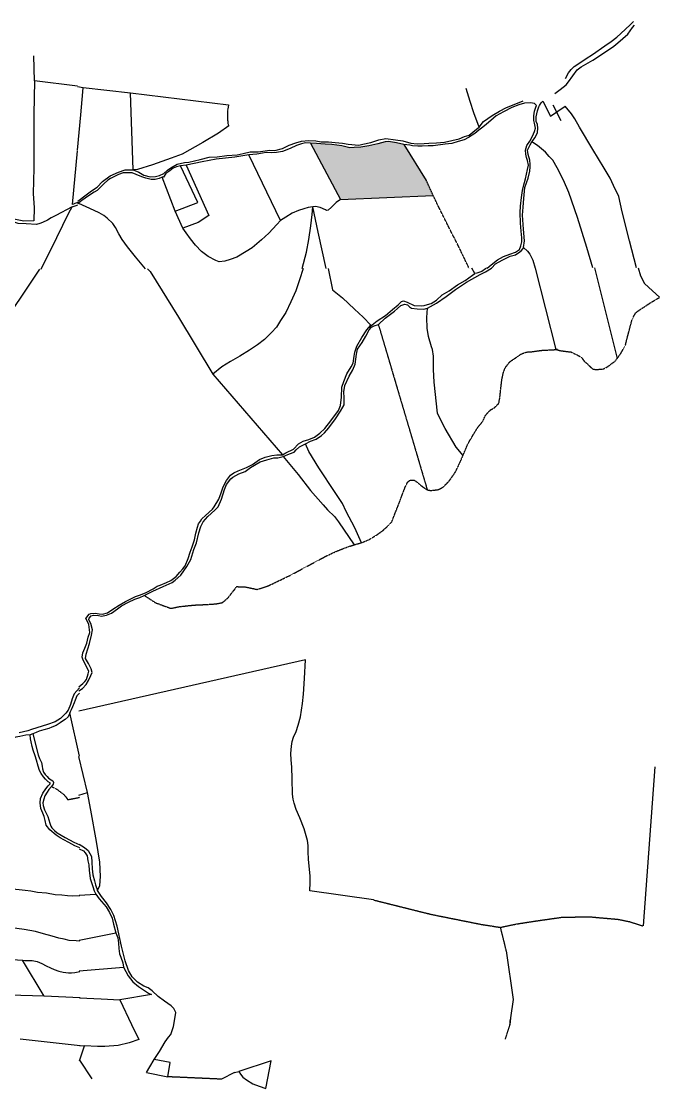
# Model space of a CAD drawing. Header units: millimetres. Extents: x -6666 to 12802, y -941 to 4807.
# Drawn here: x 10288 to 12802, y -456 to 3746 of the extents above; entities that cross this region are included whole.
import ezdxf

# ---------------------------------------------------------------- set-up
doc = ezdxf.new("R2010")
doc.units = ezdxf.units.MM
doc.linetypes.add('HIDDEN', pattern=[0.375, 0.25, -0.125])
for name, color, linetype in [('2', 1, 'Continuous'), ('3', 7, 'Continuous'), ('41', 1, 'Continuous')]:
    doc.layers.add(name, color=color, linetype=linetype)

msp = doc.modelspace()

# ---------------------------------------------------------------- hatches: boundary and pattern name
h = msp.add_hatch(color=8)
h.dxf.hatch_style = 1
h.paths.add_polyline_path([(11795.029, 3261.7883), (11765.507, 3267.7103), (11734.465, 3272.8603), (11721.002, 3271.5083), (11692.078, 3263.4553), (11656.037, 3255.3593), (11624.805, 3250.3423), (11598.374, 3249.9283), (11581.355, 3248.3013), (11566.585, 3252.5333), (11549.791, 3255.4813), (11510.865, 3261.3473), (11484.674, 3262.9683), (11450.6, 3265.3053), (11426.7, 3266.4313), (11544.926, 3044.8683), (11909.959, 3061.0033), (11882.972, 3120.0673)])

# ---------------------------------------------------------------- linework, layer by layer
at = {"color": 1}
msp.add_lwpolyline([(11426.7, 3266.4313), (11544.926, 3044.8683), (11909.959, 3061.0033)], dxfattribs=at)
at = {"layer": '2', "color": 1, "linetype": 'Continuous'}
for p, q in [((10340.212, 3512.0753), (10336.6, 3610.3183)), ((10508.993, 3491.4643), (10340.184, 3512.0783)), ((10508.997, 3489.5553), (10531.352, 3485.3703)), ((10531.352, 3485.3703), (10718.34, 3464.0673)), ((10718.34, 3464.0673), (11103.742, 3417.8603)), ((10728.141, 3160.8133), (10718.34, 3464.0673)), ((11795.029, 3261.7883), (11882.972, 3120.0673)), ((10489.618, 3025.5083), (10509.512, 3235.6683)), ((11308.01, 2961.9113), (11183.237, 3220.9953)), ((10937.459, 3179.8653), (10915.112, 3176.6813)), ((10893.855, 2998.8253), (10841.94, 3132.2703)), ((10509.936, 3027.0783), (10512.928, 3030.1483)), ((10923.613, 2932.3813), (10893.855, 2998.8253)), ((12311.543, 2774.8443), (12393.23, 2454.4593)), ((12545.636, 2775.3453), (12634.937, 2418.9303)), ((11041.939, 2357.4223), (11316.242, 2039.6853)), ((10517.061, 853.1923), (10478.778, 1023.2113)), ((10332.86, 940.7993), (10321.908, 937.0693)), ((10547.874, 709.3973), (10514.34, 851.8743)), ((12783.603, 810.9873), (12737.621, 184.2413)), ((10514.648, 699.4043), (10547.874, 709.3973)), ((10515.446, 305.5423), (10581.015, 309.2943)), ((10515.803, 128.7263), (10659.42, 156.6583)), ((10122.506, 60.1263), (10291.894, 49.9353)), ((10378.018, -91.8357), (10291.894, 49.9353)), ((10516.047, 8.2713), (10690.119, 22.5693)), ((10378.018, -91.8357), (10147.875, -86.2657)), ((10518.988, -99.0247), (10378.018, -91.8357)), ((10800.036, -85.5167), (10675.547, -106.4137)), ((10283.564, -260.1967), (10519.369, -286.9327)), ((10516.643, -286.2217), (10536.579, -287.5467)), ((10516.765, -346.2027), (10536.579, -287.5467)), ((10516.761, -344.6807), (10565.963, -417.5847)), ((10781.092, -392.9227), (10864.593, -409.5627)), ((11126.806, -393.0357), (11076.037, -418.9887)), ((11126.806, -393.0357), (11144.286, -388.7837))]:
    msp.add_line(p, q, dxfattribs=at)
for points in [[(12611.139, 3666.2463), (12632.884, 3684.1683), (12666.753, 3713.8553), (12687.466, 3734.0593), (12699.082, 3746.0743)], [(12637.349, 3661.5753), (12676.271, 3696.1213), (12694.914, 3722.1583), (12702.988, 3731.3563)], [(12389.534, 3462.0903), (12410.278, 3477.4653), (12434.559, 3496.1653), (12443.631, 3508.4193), (12477.643, 3555.6443), (12492.821, 3566.9193), (12538.403, 3593.3723), (12592.575, 3628.0103), (12621.421, 3648.2623), (12637.349, 3661.5753)], [(12512.687, 3600.3333), (12537.755, 3615.2263), (12586.34, 3649.0683), (12611.139, 3666.2463)], [(12431.602, 3521.3093), (12443.151, 3543.7453), (12452.98, 3556.7663), (12465.614, 3568.5343), (12503.077, 3592.6513), (12512.687, 3600.3333)], [(10340.212, 3512.0753), (10337.488, 3378.8813), (10337.263, 3168.1123), (10334.409, 3067.7153), (10338.125, 3011.4863), (10336.816, 2960.3963)], [(10509.505, 3239.4523), (10521.826, 3378.4143), (10529.767, 3468.3493), (10531.352, 3485.3703)], [(12090.965, 3329.3983), (12070.207, 3385.9413), (12055.113, 3430.2203), (12040.55, 3481.1043)], [(12316.638, 3414.1233), (12309.211, 3422.9743), (12292.93, 3425.1633), (12269.809, 3423.7533), (12247.988, 3417.7763), (12219.337, 3406.6743), (12186.908, 3390.2123), (12158.036, 3374.0263), (12137.313, 3355.3483), (12119.862, 3341.7723), (12105.961, 3329.4893), (12089.516, 3317.4443), (12073.587, 3304.3863), (12049.537, 3289.2453), (12031.804, 3279.9893), (12007.953, 3273.4913), (11983.858, 3265.4673), (11957.192, 3262.0023), (11910.459, 3256.3833), (11890.894, 3255.5033), (11867.005, 3254.8513), (11849.978, 3254.4943), (11828.872, 3255.8923), (11818.691, 3258.1183), (11795.029, 3261.7883)], [(12090.965, 3329.3983), (12108.618, 3351.1083), (12142.264, 3375.9653), (12171.389, 3392.4063), (12199.253, 3407.3163), (12236.272, 3421.5183), (12265.172, 3433.3833)], [(12122.986, 2774.4413), (12138.154, 2786.7933), (12162.937, 2806.5133), (12186.745, 2819.6183), (12212.607, 2829.6863), (12233.906, 2837.6943), (12250.108, 2847.9583), (12255.861, 2862.4803), (12259.571, 2878.5143), (12259.216, 2894.2703), (12256.259, 2919.4143), (12254.024, 2950.9173), (12252.479, 2993.8613), (12254.103, 3018.0163), (12257.693, 3052.8583), (12261.842, 3079.8243), (12267.541, 3102.7333), (12273.749, 3125.6453), (12282.153, 3162.8033), (12285.096, 3179.5953), (12281.419, 3198.1273), (12277.53, 3210.0493), (12274.399, 3222.7393), (12274.296, 3238.7503), (12279.517, 3257.0813), (12291.354, 3274.1813), (12300.882, 3294.5723), (12308.649, 3312.1563), (12312.885, 3325.3983), (12309.711, 3344.6953), (12306.593, 3355.3513), (12306.727, 3374.1603), (12309.409, 3391.9673), (12314.133, 3408.5163), (12316.638, 3414.1233)], [(12298.737, 3272.1933), (12311.847, 3289.0463), (12320.87, 3308.9253), (12322.546, 3324.9473), (12321.176, 3340.4433), (12316.02, 3351.8493), (12315.906, 3369.6403), (12320.581, 3393.8133), (12326.075, 3409.0963), (12329.086, 3415.2143), (12334.865, 3425.6703), (12341.685, 3432.3193)], [(12341.685, 3432.3193), (12372.567, 3372.7773), (12430.27, 3411.7573)], [(12711.391, 2775.7003), (12683.766, 2882.0863), (12655.078, 2996.0323), (12641.471, 3056.9493), (12619.85, 3099.2633), (12607.209, 3128.4163), (12583.316, 3168.1753), (12539.379, 3242.1263), (12486.459, 3329.7473), (12467.952, 3361.9143), (12454.858, 3382.4233), (12430.27, 3411.7573)], [(11104.466, 3334.7533), (11064.714, 3305.4253), (11002.826, 3269.5753), (10921.333, 3223.6343), (10878.066, 3206.7733), (10805.033, 3181.6393), (10745.239, 3162.8083), (10728.141, 3160.8133)], [(10728.141, 3160.8133), (10750.817, 3152.3083), (10769.956, 3140.4783), (10794.655, 3133.5103), (10815.745, 3134.6543), (10832.239, 3138.8203), (10848.455, 3146.7963), (10863.109, 3160.6093), (10876.526, 3169.0773), (10901.85, 3183.7173), (10930.022, 3190.2413), (10947.804, 3191.8733), (10992.216, 3202.5613), (11028.249, 3211.9283), (11059.759, 3213.1343), (11097.092, 3217.9343), (11137.998, 3220.4683), (11161.857, 3225.6953), (11189.776, 3231.9633), (11221.035, 3232.6603), (11267.005, 3238.2743), (11286.073, 3237.3723), (11316.013, 3245.6863), (11343.129, 3258.3033), (11368.743, 3267.3533), (11390.811, 3274.3483), (11418.758, 3276.2963), (11447.226, 3276.2133), (11469.366, 3272.0263), (11497.836, 3271.6893), (11524.539, 3269.3083), (11553.029, 3265.9213), (11575.675, 3261.9913), (11616.615, 3259.1883), (11632.605, 3262.8433), (11663.83, 3268.8763), (11696.039, 3279.9993), (11722.95, 3284.9913), (11761.112, 3279.3753), (11790.114, 3275.2293), (11822.197, 3266.2723), (11846.61, 3264.3863), (11874.055, 3265.3143), (11892.347, 3266.6953), (11923.098, 3267.3883), (11954.598, 3270.1203), (11984.04, 3276.6513), (12012.971, 3283.6883), (12033.249, 3292.4513), (12051.771, 3297.6463), (12065.672, 3309.9303), (12080.852, 3320.9503), (12090.965, 3329.3983)], [(11426.7, 3266.4313), (11407.123, 3267.3303), (11390.878, 3263.9283), (11371.097, 3256.9473), (11347.023, 3245.6183), (11316.596, 3233.9983), (11293.242, 3229.2823), (11273.927, 3228.9123), (11251.557, 3229.2853), (11237.337, 3227.1663), (11215.5, 3223.7313), (11183.237, 3220.9953)], [(11795.029, 3261.7883), (11765.507, 3267.7103), (11734.465, 3272.8603), (11721.002, 3271.5083), (11692.078, 3263.4553), (11656.037, 3255.3593), (11624.805, 3250.3423), (11598.374, 3249.9283), (11581.355, 3248.3013), (11566.585, 3252.5333), (11549.791, 3255.4813), (11510.865, 3261.3473), (11484.674, 3262.9683), (11450.6, 3265.3053), (11426.7, 3266.4313)], [(11426.7, 3266.4313), (11544.926, 3044.8683), (11527.602, 3033.2443), (11509.237, 3014.7623), (11496.488, 3003.1203), (11490.129, 3001.6203), (11485.31, 3004.4343), (11464.498, 3012.9003), (11458.66, 3014.9563), (11447.991, 3016.5223), (11435.787, 3015.5523)], [(12266.073, 2855.4253), (12270.225, 2881.8823), (12265.864, 2927.8593), (12261.949, 2983.4973), (12264.545, 3014.7753), (12267.127, 3048.3403), (12271.681, 3091.3213), (12283.647, 3127.9923), (12290.583, 3156.2463), (12291.745, 3173.2813), (12292.442, 3183.4523), (12291.067, 3199.7103), (12284.575, 3221.2753), (12282.179, 3238.2893), (12292.463, 3259.7013), (12298.737, 3272.1933)], [(12539.566, 2775.3323), (12515.42, 2855.1473), (12478.312, 2974.1263), (12444.132, 3072.5353), (12422.983, 3120.4443), (12399.033, 3169.0993), (12381.047, 3199.4903), (12367.48, 3214.4043), (12352.377, 3231.0873), (12320.439, 3257.0743), (12298.737, 3272.1933)], [(11183.237, 3220.9953), (11128.909, 3210.7553), (11055.5, 3203.4513), (10999.899, 3193.4583), (10937.459, 3179.8653)], [(10509.915, 3037.4973), (10537.904, 3059.5273), (10564.472, 3078.2413), (10586.743, 3093.3713), (10607.446, 3115.0993), (10637.549, 3137.6473), (10671.006, 3152.3363), (10696.115, 3160.8743), (10717.21, 3161.0013), (10728.141, 3160.8133)], [(10915.112, 3176.6813), (10899.377, 3173.0273), (10886.45, 3167.3583), (10872.785, 3157.8723), (10856.587, 3147.0993), (10847.531, 3132.3033), (10841.94, 3132.2703)], [(10893.855, 2998.8253), (10982.93, 3032.2843), (10915.112, 3176.6813)], [(10937.459, 3179.8653), (11025.959, 2981.5453), (10984.433, 2953.7493), (10923.613, 2932.3813)], [(10841.94, 3132.2703), (10830.784, 3127.8823), (10814.294, 3122.9533), (10799.802, 3123.6293), (10778.167, 3128.3273), (10762.121, 3133.5683), (10740.706, 3143.6063), (10724.905, 3150.1193), (10704.319, 3149.7403), (10688.817, 3149.3933), (10670.304, 3142.9273), (10655.357, 3135.2123), (10639.395, 3127.2373), (10629.016, 3120.5673), (10612.078, 3106.2313), (10598.187, 3092.4233), (10586.824, 3080.6633), (10574.416, 3073.4723), (10552.899, 3059.6183), (10526.332, 3040.6503), (10512.928, 3030.1483)], [(10336.816, 2960.3963), (10297.438, 2959.5513), (10205.179, 2977.8393), (10061.849, 2994.3923), (9968.815, 3011.4163), (9901.113, 3022.0653), (9874.834, 3034.8083), (9848.771, 3043.9893), (9827.241, 3048.6993)], [(10509.924, 3032.7933), (10499.089, 3028.8123), (10492.719, 3026.8473), (10488.125, 3024.8633)], [(10776.909, 2771.5603), (10737.424, 2819.4943), (10705.534, 2857.7383), (10685.303, 2886.7873), (10672.168, 2909.9653), (10658.529, 2934.4143), (10648.164, 2950.2113), (10625.618, 2971.3913), (10612.437, 2981.3533), (10594.429, 2992.0963), (10557.635, 3009.0113), (10513.991, 3029.5093), (10509.927, 3031.5643)], [(10488.372, 3015.9783), (10424.059, 2982.1433), (10405.779, 2971.8933), (10391.339, 2962.8243), (10370.803, 2953.8973), (10360.816, 2950.5723), (10348.012, 2946.2953), (10306.134, 2948.2893), (10275.448, 2950.7853), (10255.771, 2956.8373), (10236.046, 2960.8573), (10218.11, 2965.3433), (10195.858, 2969.9303), (10151.028, 2976.0613), (10132.714, 2975.2173), (10096.524, 2981.4013), (10080.012, 2981.5323), (10062.271, 2983.4713)], [(10366.344, 2770.7133), (10427.101, 2894.8763), (10475.376, 2992.6393), (10488.372, 3015.9783)], [(10488.372, 3015.9783), (10492.459, 3016.8993), (10503.745, 3021.4663), (10509.943, 3023.6883)], [(11435.787, 3015.5523), (11417.223, 3012.5743), (11400.939, 3007.5533), (11379.568, 3001.5363), (11354.621, 2990.1953), (11329.151, 2975.0453), (11308.01, 2961.9113)], [(11394.515, 2772.8823), (11410.762, 2837.4963), (11420.597, 2887.7783), (11428.154, 2940.8643), (11433.396, 2986.0813), (11435.787, 3015.5523)], [(11488.818, 2773.0843), (11457.297, 2916.3553), (11435.787, 3015.5523)], [(11308.01, 2961.9113), (11294.228, 2945.6983), (11262.338, 2911.7663), (11233.783, 2886.4623), (11197.326, 2854.5803), (11173.129, 2839.9323), (11136.705, 2817.4543), (11109.987, 2808.6613), (11089.378, 2802.3873), (11066.747, 2799.4243), (11053.55, 2804.8123), (11023.612, 2820.1753), (10997.504, 2840.0983), (10973.445, 2864.8423), (10954.47, 2889.5673), (10937.269, 2912.7593), (10923.613, 2932.3813)], [(12139.252, 2774.4753), (12155.667, 2790.7113), (12181.496, 2805.8623), (12213.933, 2821.0533), (12233.978, 2826.5113), (12250.934, 2838.0503), (12256.499, 2842.1503), (12264.067, 2851.0923), (12266.073, 2855.4253)], [(12266.073, 2855.4253), (12281.788, 2841.2693), (12290.133, 2829.2923), (12301.998, 2806.3743), (12311.543, 2774.8443)], [(11656.264, 2541.2273), (11688.869, 2567.3663), (11721.655, 2588.5533), (11749.34, 2611.7173), (11771.742, 2630.2523), (11785.059, 2643.3543), (11792.91, 2645.4703), (11807.703, 2640.0383), (11835.271, 2627.8833), (11862.981, 2625.8923), (11874.656, 2626.7793), (11888.074, 2630.7343), (11902.001, 2634.6953), (11923.189, 2648.1343), (11945.814, 2669.4673), (11972.567, 2684.9993), (12006.093, 2708.2263), (12035.62, 2725.5663), (12064.851, 2746.7153), (12074.432, 2753.1703), (12062.51, 2774.3113)], [(11887.213, 2616.7503), (11923.068, 2636.1913), (11961.123, 2663.2783), (11997.909, 2690.3523), (12041.276, 2719.5293), (12094.536, 2749.8283), (12115.764, 2759.7103), (12139.252, 2774.4753)], [(12119.896, 2774.4343), (12115.634, 2771.3983), (12102.029, 2761.3423), (12089.378, 2756.8873), (12081.53, 2754.5163), (12074.432, 2753.1703)], [(12717.572, 2775.7133), (12726.585, 2744.1383), (12742.422, 2713.3083), (12773.974, 2685.4413), (12802.203, 2659.5713)], [(10101.6, 2770.2063), (10102.122, 2734.3223), (10120.324, 2686.3823), (10135.059, 2650.9283), (10152.538, 2608.5873), (10167.505, 2570.0803), (10178.005, 2546.3543), (10184.497, 2530.5403), (10190.241, 2516.7673), (10360.729, 2770.7023)], [(10784.327, 2771.5763), (10794.885, 2760.5723), (10906.603, 2581.6123), (11041.939, 2357.4223)], [(11398.012, 2772.8893), (11384.041, 2728.7603), (11369.027, 2685.4033), (11348.933, 2641.9913), (11329.331, 2600.1103), (11308.859, 2567.8743), (11292.384, 2541.7803), (11273.306, 2521.2483), (11245.162, 2493.7593), (11217.706, 2472.8833), (11186.197, 2450.9483), (11148.1, 2427.6723), (11111.506, 2406.1903), (11077.946, 2386.0123), (11041.939, 2357.4223)], [(11496.063, 2773.0993), (11513.272, 2688.4713), (11552.481, 2657.3823), (11600.475, 2612.9203), (11634.096, 2581.7723), (11664.418, 2550.3343)], [(11694.12, 2551.9223), (11720.769, 2576.8553), (11757.803, 2604.4393), (11769.111, 2615.4863), (11782.437, 2627.8263), (11798.131, 2632.8213), (11808.329, 2629.3733), (11816.533, 2622.6003), (11824.212, 2617.3463), (11846.855, 2614.0313), (11873.535, 2613.3003), (11887.213, 2616.7503)], [(12027.762, 2037.1333), (12001.246, 2068.8653), (11957.241, 2143.0993), (11934.129, 2188.5893), (11927.356, 2203.7633), (11914.323, 2325.3363), (11911.476, 2375.8713), (11911.161, 2427.1953), (11907.309, 2453.8343), (11902.871, 2464.7133), (11891.244, 2505.2443), (11885.807, 2537.4563), (11884.825, 2580.1343), (11887.213, 2616.7503)], [(11316.242, 2039.6853), (11329.621, 2047.1973), (11359.433, 2061.7453), (11379.275, 2082.0313), (11398.46, 2092.9093), (11419.972, 2099.9993), (11442.992, 2108.6313), (11463.646, 2124.3523), (11483.514, 2142.3513), (11506.799, 2172.8383), (11536.575, 2213.5583), (11545.493, 2233.9813), (11549.204, 2265.7833), (11549.778, 2305.6823), (11558.419, 2328.1353), (11569.773, 2357.9863), (11587.239, 2386.3783), (11594.446, 2400.6843), (11598.973, 2427.6673), (11601.841, 2443.9603), (11609.198, 2467.6703), (11629.653, 2501.4293), (11648.11, 2532.1193), (11664.418, 2550.3343)], [(11406.951, 2083.0903), (11426.912, 2092.7053), (11449.674, 2101.5883), (11469.838, 2115.7793), (11482.422, 2126.3313), (11498.716, 2145.8173), (11525.504, 2181.1693), (11544.482, 2210.5933), (11558.926, 2236.6663), (11559.643, 2263.6083), (11557.851, 2287.7283), (11562.155, 2311.9133), (11578.764, 2348.9353), (11593.218, 2373.9913), (11602.368, 2396.4493), (11605.453, 2416.0483), (11608.532, 2436.1553), (11611.873, 2455.5023), (11630.381, 2481.6183), (11645.346, 2506.4253), (11657.513, 2531.7113), (11666.794, 2542.2283), (11678.173, 2546.9243), (11694.12, 2551.9223)], [(11318.858, 2032.8523), (11343.895, 2042.7763), (11361.846, 2050.3373), (11370.645, 2058.5623), (11383.72, 2070.6453), (11406.951, 2083.0903)], [(11627.188, 1693.1193), (11601.644, 1751.7973), (11566.894, 1815.9663), (11552.821, 1848.0863), (11523.896, 1890.9733), (11459.569, 1988.1123), (11420.505, 2051.9813), (11406.951, 2083.0903)], [(10513.786, 1125.7813), (10529.65, 1138.6273), (10538.193, 1147.1033), (10544.198, 1155.2993), (10551.584, 1176.4683), (10553.746, 1187.6713), (10542.068, 1209.9073), (10529.855, 1234.6783), (10526.714, 1243.0293), (10529.325, 1259.5743), (10537.763, 1277.4513), (10545.913, 1298.3743), (10551.507, 1320.7943), (10557.899, 1339.9203), (10554.245, 1371.6433), (10546.719, 1386.0463), (10541.795, 1394.8873), (10541.972, 1394.5693), (10554.81, 1412.3053), (10561.893, 1414.9213), (10578.645, 1416.1173), (10593.661, 1413.4823), (10607.139, 1412.1023), (10626.637, 1417.6473), (10648.067, 1432.1053), (10672.543, 1446.8513), (10698.28, 1462.3723), (10713.184, 1469.9003), (10736.928, 1481.8433), (10757.179, 1488.1583), (10779.183, 1496.7783), (10806.955, 1512.0673), (10822.344, 1521.6333), (10834.487, 1526.0833), (10859.265, 1536.5123), (10876.959, 1544.3243), (10898.119, 1560.3043), (10912.669, 1576.7223), (10923.436, 1590.8133), (10932.455, 1602.0903), (10944.331, 1630.6753), (10952.693, 1655.4123), (10961.094, 1676.5923), (10969.679, 1704.1273), (10975.727, 1731.3803), (10981.564, 1754.8193), (10985.492, 1767.0583), (10992.996, 1777.5563), (10998.482, 1786.7623), (11013.061, 1800.6403), (11040.472, 1825.5803), (11047.736, 1834.8053), (11066.195, 1865.2403), (11074.56, 1889.7233), (11082.434, 1912.6763), (11096.119, 1938.4863), (11111.637, 1959.2343), (11124.241, 1968.0093), (11141.681, 1975.8183), (11174.812, 1988.8773), (11198.294, 2001.5793), (11226.021, 2020.9333), (11247.765, 2030.0593), (11274.873, 2036.4483), (11293.646, 2038.6813), (11316.242, 2039.6853)], [(10771.682, 1486.0263), (10806.306, 1501.8963), (10846.486, 1520.6213), (10882.371, 1537.2673), (10894.221, 1545.2713), (10915.847, 1565.0683), (10939.6, 1599.1173), (10954.778, 1627.7383), (10966.8, 1665.9813), (10977.423, 1693.0293), (10986.392, 1731.7483), (10994.743, 1757.5013), (11004.442, 1776.1543), (11022.512, 1795.9133), (11049.669, 1820.8513), (11062.47, 1834.7093), (11076.358, 1865.0953), (11088.634, 1903.3413), (11096.544, 1922.9913), (11113.576, 1944.7723), (11120.617, 1951.1993), (11144.35, 1964.1583), (11168.88, 1974.0763), (11189.794, 1989.2923), (11228.414, 2011.3033), (11254.735, 2019.9703), (11282.854, 2026.8773), (11297.828, 2028.0543), (11318.858, 2032.8523)], [(11318.858, 2032.8523), (11378.833, 1961.5853), (11426.265, 1899.0763), (11476.934, 1842.4463), (11493.16, 1822.2923), (11521.129, 1796.9273), (11536.862, 1775.4973), (11599.334, 1685.1993)], [(10513.818, 1109.7613), (10528.343, 1119.0473), (10543.667, 1134.4573), (10552.887, 1150.5643), (10561.811, 1170.4793), (10566.247, 1182.7233), (10563.293, 1197.1753), (10552.403, 1217.1323), (10540.745, 1237.5893), (10542.594, 1254.1253), (10555.587, 1296.4443), (10564.624, 1329.0663), (10567.949, 1349.9373), (10561.066, 1375.0193), (10553.797, 1389.1713), (10554.734, 1396.2963), (10563.008, 1406.0403), (10572.134, 1407.6623), (10591.457, 1406.0903), (10603.927, 1403.9373), (10623.442, 1407.9573), (10642.914, 1415.7883), (10666.086, 1433.5693), (10682.731, 1444.4193), (10710.503, 1459.7083), (10734.767, 1470.6393), (10754.507, 1477.2033), (10771.682, 1486.0263)], [(11675.526, 286.6413), (11424.44, 323.1453), (11426.111, 355.6873), (11425.324, 380.8343), (11419.509, 447.0913), (11417.667, 475.7853), (11417.137, 500.6813), (11414.879, 520.9843), (11401.411, 567.3403), (11384.174, 609.8443), (11370.604, 642.4773), (11361.935, 668.3023), (11358.204, 684.0173), (11355.45, 703.2993), (11355.036, 763.5153), (11353.516, 808.9823), (11351.157, 838.4323), (11349.871, 862.8123), (11351.835, 891.8003), (11354.672, 910.8883), (11359.819, 927.7133), (11369.736, 949.6723), (11377.833, 975.4223), (11387.375, 1008.3033), (11394.93, 1059.9653), (11399.093, 1096.8543), (11403.237, 1158.3903), (11406.486, 1231.8593), (10513.979, 1029.9983)], [(10516.516, 1122.4673), (10496.085, 1097.9583), (10488.582, 1079.2003), (10481.558, 1056.3703), (10472.253, 1034.3213), (10462.509, 1021.9363), (10442.293, 1001.7503), (10420.342, 987.6793), (10390.285, 976.9753), (10369.157, 971.2883), (10327.143, 958.3873), (10313.132, 953.1543), (10279.793, 945.2723)], [(10516.559, 1101.3843), (10506.96, 1091.0103), (10499.722, 1073.7753), (10495.829, 1062.3633), (10489.625, 1047.6643), (10484.204, 1035.7553), (10480.331, 1027.1403), (10477.226, 1019.2813)], [(10477.226, 1019.2813), (10471.552, 1007.6293), (10459.795, 997.8023), (10449.324, 990.2543), (10440.892, 983.7083), (10425.072, 974.1673), (10407.489, 966.9273), (10395.768, 962.1863), (10376.926, 956.4823), (10358.596, 951.2823), (10346.619, 946.2883), (10332.86, 940.7993)], [(10321.908, 937.0693), (10305.887, 934.9033), (10281.213, 930.7693), (10265.688, 927.0733), (10248.884, 922.1163), (10229.792, 916.9233), (10212.997, 913.2373), (10195.186, 909.5593), (10178.892, 904.8523), (10161.837, 900.4063), (10148.855, 896.9453), (10133.835, 892.7373), (10117.037, 888.5433), (10098.69, 881.0553), (10081.08, 870.0023), (10064.974, 856.1413), (10051.655, 841.2413), (10038.097, 828.3773), (10022.246, 814.5143), (9999.533, 800.4493), (9982.95, 790.9133), (9967.123, 780.6093), (9948.983, 766.5093)], [(10517.791, 492.4063), (10498.643, 500.4303), (10475.101, 512.3053), (10455.107, 523.1373), (10440.431, 531.3853), (10424.503, 542.1853), (10399.496, 562.4633), (10385.653, 580.6213), (10380.965, 599.9803), (10377.773, 615.2603), (10372.282, 629.0323), (10364.284, 647.3993), (10361.898, 668.7753), (10363.801, 686.0503), (10371.828, 707.0933), (10384.147, 724.2883), (10393.885, 735.9103), (10400.542, 742.9783), (10402.85, 746.0123), (10393.748, 752.1843), (10382.647, 762.9473), (10375.597, 771.9003), (10366.289, 784.6843), (10359.77, 796.6843), (10353.537, 813.2583), (10347.354, 836.6973), (10342.654, 854.2773), (10334.937, 876.4563), (10330.981, 891.4883), (10326.788, 909.0633), (10323.575, 921.5473), (10321.908, 937.0693)], [(10332.86, 940.7993), (10354.11, 857.4953), (10359.344, 843.4713), (10366.604, 828.4143), (10369.8, 813.6433), (10371.752, 802.4403), (10375.477, 790.4623), (10382.015, 781.0043), (10389.576, 772.5563), (10394.613, 766.4153), (10404.979, 759.4713), (10411.559, 755.8623), (10414.564, 749.7363), (10412.738, 743.1403)], [(10412.738, 743.1403), (10407.079, 733.5213), (10396.323, 721.6533), (10389.131, 710.7753), (10380.393, 696.8573), (10375.728, 684.1803), (10372.826, 669.2003), (10373.259, 658.7733), (10379.235, 641.9463), (10382.991, 634.2893), (10392.513, 615.9103), (10400.452, 589.4073), (10404.431, 577.4263), (10407.686, 570.7913), (10418.791, 560.5363), (10428.886, 551.0513), (10460.256, 532.5053), (10494.933, 514.4423), (10517.769, 503.5953)], [(10587.715, 323.5953), (10596.884, 344.2753), (10599.803, 378.8643), (10597.137, 436.0073), (10583.793, 516.9223), (10561.348, 639.6653), (10547.874, 709.3973)], [(10515.039, 506.5503), (10536.3, 493.2913), (10550.659, 481.2483), (10563.871, 458.0123), (10564.878, 435.9163), (10566.187, 409.5043), (10569.243, 385.9063), (10575.349, 362.0863), (10580.347, 346.6393), (10587.715, 323.5953)], [(10515.076, 488.2643), (10532.135, 479.5253), (10539.322, 472.7413), (10546.832, 459.8623), (10550.091, 440.8403), (10553.827, 424.6183), (10554.571, 403.2823), (10557.342, 382.4753), (10558.999, 370.5503), (10564.501, 355.3633), (10568.734, 340.1633), (10575.273, 323.2083), (10581.015, 309.2943)], [(10518.176, 302.4523), (10489.084, 301.9273), (10469.277, 303.3493), (10446.683, 305.8103), (10420.518, 306.2643), (10386.267, 312.8813), (10351.992, 316.1943), (10325.349, 320.9743), (10302.757, 323.6893), (10279.659, 326.6623), (10266.198, 327.2733), (10242.587, 329.7413)], [(10581.015, 309.2943), (10594.928, 291.6563), (10621.694, 260.1803), (10635.417, 236.6963), (10645.06, 214.6933), (10650.647, 191.8843), (10659.42, 156.6583)], [(10810.493, -341.2807), (10832.243, -309.7937), (10853.925, -272.2097), (10867.44, -254.0247), (10876.465, -243.2557), (10887.288, -211.3777), (10892.541, -181.0837), (10896.833, -155.8827), (10889.05, -141.2277), (10877.754, -130.4227), (10851.131, -111.9047), (10827.043, -92.8507), (10803.434, -71.2507), (10787.038, -58.7217), (10770.459, -52.5457), (10744.88, -36.5577), (10724.838, -15.9357), (10710.085, 8.8073), (10696.204, 46.5193), (10682.597, 105.3243), (10664.972, 182.8903), (10652.047, 225.9483), (10640.607, 249.7113), (10622.795, 275.4383), (10603.216, 300.1303), (10587.715, 323.5953)], [(10518.535, 124.7383), (10503.565, 125.3613), (10475.886, 127.3523), (10456.102, 131.8253), (10435.046, 136.3083), (10409.186, 143.8793), (10374.959, 153.8023), (10343.515, 162.1783), (10298.354, 170.9133), (10269.923, 174.1813), (10242.752, 176.1683), (10211.997, 174.3683), (10189.606, 169.7083), (10169.755, 165.0293), (10147.128, 162.9133), (10125.777, 161.5503), (10111.289, 160.6443), (10096.307, 161.7753)], [(10659.42, 156.6583), (10667.765, 137.1823), (10670.025, 116.6243), (10672.04, 95.3023), (10674.049, 74.4873), (10679.788, 60.8273), (10686.891, 38.7973), (10690.119, 22.5693)], [(12197.08, 86.0893), (12225.239, -105.4927), (12214.486, -177.5757), (12212.552, -204.8027)], [(10291.894, 49.9353), (10301.537, 48.3363), (10314.496, 48.4913), (10330.501, 48.3693), (10349.525, 44.1563), (10368.02, 36.8953), (10385.734, 27.0983), (10402.445, 19.0893), (10417.132, 12.3663), (10435.381, 6.3793), (10452.372, 1.9273), (10473.696, -0.5237), (10485.128, -0.6107), (10498.609, 1.5743), (10518.777, 5.4753)], [(10690.119, 22.5693), (10699.209, 4.6253), (10708.544, -12.5527), (10726.83, -35.2257), (10749.64, -53.5307), (10769.344, -66.5337), (10789.053, -80.0437), (10800.036, -85.5167)], [(10516.264, -98.6987), (10601.593, -103.1397), (10675.547, -106.4137)], [(10675.547, -106.4137), (10721.835, -203.2377), (10750.941, -262.3857), (10712.482, -276.0097), (10668.658, -286.8967), (10616.883, -290.7537), (10587.92, -290.3017), (10536.579, -287.5467)], [(10781.092, -392.9227), (10794.305, -370.4207), (10810.493, -341.2807)], [(10864.593, -409.5627), (10873.616, -352.8017), (10810.493, -341.2807)], [(11250.704, -456.2517), (11271.34, -347.2767), (11144.286, -388.7837)], [(11144.286, -388.7837), (11151.002, -398.8757), (11160.789, -410.9677), (11175.13, -421.4857), (11199.938, -436.7207), (11224.174, -446.1167), (11250.704, -456.2517)]]:
    msp.add_lwpolyline(points, dxfattribs=at)
at = {"layer": '3', "color": 1, "linetype": 'HIDDEN'}
for p, q in [((11694.12, 2551.9223), (11886.768, 1901.2073)), ((11599.334, 1685.1993), (11627.188, 1693.1193)), ((10470.993, 681.5323), (10517.389, 690.9943)), ((12174.272, 178.8463), (12197.08, 86.0893)), ((11076.037, -418.9887), (10864.593, -409.5627))]:
    msp.add_line(p, q, dxfattribs=at)
for points in [[(11103.742, 3417.8603), (11100.361, 3396.0173), (11099.244, 3367.5573), (11101.694, 3341.6263), (11104.466, 3334.7533)], [(12051.288, 2774.2873), (12011.165, 2858.0643), (11967.749, 2943.3683), (11932.414, 3013.9003), (11909.959, 3061.0033), (11882.972, 3120.0673)], [(12634.937, 2418.9303), (12649.699, 2439.1613), (12667.868, 2472.8973), (12676.625, 2507.8023), (12687.353, 2548.3183), (12693.689, 2572.5253), (12707.875, 2598.8493), (12726.021, 2611.7483), (12768.135, 2639.3863), (12802.203, 2659.5713)], [(12027.762, 2037.1333), (12047.316, 2083.3343), (12070.503, 2122.7133), (12087.478, 2149.5743), (12105.528, 2171.1123), (12116.184, 2195.1113), (12135.764, 2216.1563), (12149.4, 2223.4173), (12168.505, 2241.4083), (12172.581, 2263.3043), (12176.033, 2295.6113), (12180.43, 2334.2813), (12186.215, 2362.2943), (12194.118, 2382.7063), (12212.402, 2406.0243), (12232.069, 2419.1943), (12257.529, 2436.7453), (12276.502, 2443.8083), (12301.122, 2445.5963), (12334.343, 2450.5253), (12363.029, 2452.1033), (12386.51, 2453.3713), (12399.949, 2455.5483)], [(12393.23, 2454.4593), (12410.811, 2449.5653), (12453.799, 2444.1803), (12475.763, 2433.4893), (12493.911, 2423.2653), (12503.712, 2409.9033), (12523.477, 2391.3113), (12538.375, 2376.4793), (12551.847, 2375.6073), (12577.748, 2376.3923), (12593.667, 2383.9313), (12611.556, 2397.0813), (12626.423, 2407.9123), (12634.937, 2418.9303)], [(11886.768, 1901.2073), (11901.019, 1898.8183), (11930.444, 1902.4363), (11950.648, 1913.0713), (11972.996, 1936.4323), (11997.252, 1970.9953), (12008.678, 1994.2403), (12019.834, 2019.0073), (12027.762, 2037.1333)], [(11627.188, 1693.1193), (11656.52, 1705.1223), (11689.324, 1724.7843), (11713.512, 1742.5753), (11731.867, 1759.5423), (11746.686, 1774.6933), (11756.318, 1799.4433), (11776.332, 1849.9683), (11799.276, 1911.1973), (11809.715, 1931.8913), (11819.277, 1940.1243), (11835.791, 1939.7933), (11848.6, 1930.0203), (11868.597, 1913.4633), (11886.768, 1901.2073)], [(10771.682, 1486.0263), (10816.202, 1457.0273), (10854.714, 1442.9553), (10876.142, 1434.7993), (10911.118, 1441.7803), (10966.935, 1447.7133), (11023.297, 1450.3493), (11055.53, 1452.7263), (11080.621, 1457.8233), (11102.76, 1477.1173), (11119.535, 1499.1493), (11128.057, 1509.4043), (11135.556, 1520.4103), (11149.022, 1520.0463), (11169.604, 1519.5043), (11196.847, 1513.6973), (11215.947, 1509.3273), (11260.747, 1523.7823), (11348.677, 1565.8863), (11439.581, 1614.6293), (11488.315, 1640.8143), (11527.231, 1659.0183), (11574.275, 1677.3083), (11599.334, 1685.1993)], [(10407.079, 733.5213), (10426.523, 723.4493), (10440.369, 713.1943), (10450.628, 705.4373), (10460.136, 696.6553), (10470.993, 681.5323)], [(11675.526, 286.6413), (11906.776, 229.0803), (12098.129, 190.8413), (12174.272, 178.8463)], [(12174.272, 178.8463), (12237.888, 192.1133), (12308.902, 203.1873), (12419.752, 219.0893), (12528.762, 220.2243), (12637.148, 210.6723), (12684.796, 201.1103), (12737.621, 184.2413)], [(12194.731, -260.9597), (12212.552, -204.8027), (12214.301, -182.9167)]]:
    msp.add_lwpolyline(points, dxfattribs=at)
at = {"layer": '41', "color": 1, "linetype": 'Continuous'}
msp.add_line((12382.028, 3417.8133), (12413.116, 3355.6003), dxfattribs=at)

doc.saveas('drawing.dxf')
